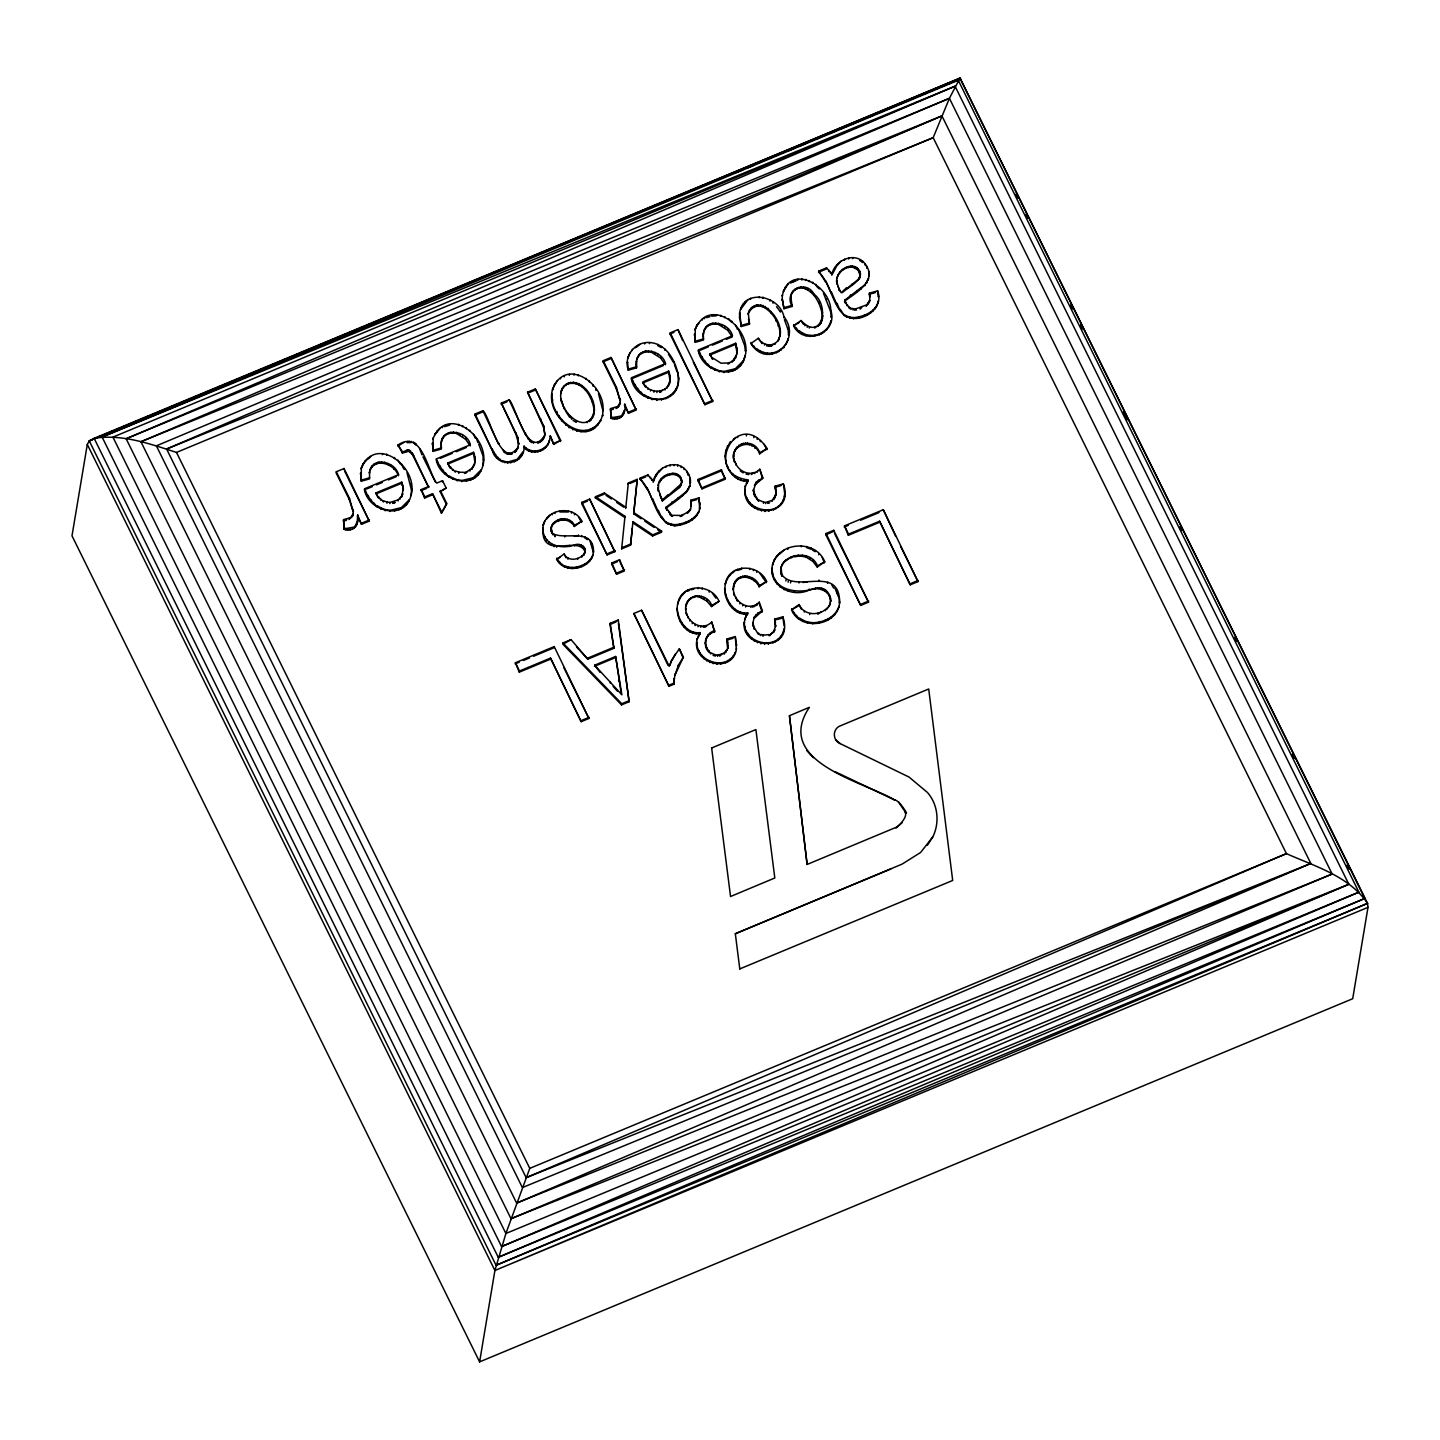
<?xml version="1.0" encoding="UTF-8"?>
<svg xmlns="http://www.w3.org/2000/svg" width="1440" height="1440" viewBox="0 0 1440 1440"><rect width="100%" height="100%" fill="white"/><g stroke="black" fill="none" stroke-linecap="round" stroke-linejoin="round"><path stroke-width="1.5" d="M739.44 318.132L739.71 312.732L741.24 326.52L749.466 324.198L748.314 313.11L748.116 314.244C756.882 289.89 785.142 319.878 779.742 336.618L779.922 335.484L778.212 340.92L779.364 337.698L779.184 338.832M782.154 300.366L782.424 294.966L782.226 296.118C789.102 262.386 830.502 285.012 830.79 310.356C838.566 333.324 804.15 346.824 793.53 325.8L801.036 320.508C821.16 342.216 830.466 306.594 814.014 294.12C805.698 278.622 783.072 291.384 792.18 306.432L783.954 308.754L782.352 299.232L783.954 308.754M674.01 684.18L674.352 678.366L674.01 684.18L668.97 686.268L633.816 613.494L641.592 610.254L669.24 666.288L671.742 660.042L679.32 648.81L683.406 657.072L675.036 674.946L678.456 665.046L683.406 657.072M352.71 515.106L352.512 516.258L353.25 513.63L350.712 517.554L343.566 519.642L344.088 529.344C353.34 532.854 360.018 523.728 357.642 514.962L361.512 524.304L369.27 521.082L344.088 468.504L336.312 471.744L336.132 472.878L349.29 499.536L353.25 511.92L349.47 498.402L336.312 471.744M357.246 522.594L357.642 514.962M616.23 407.34L616.05 408.474L618.624 406.548L620.19 402.606L617.652 406.53L610.524 408.6L611.046 418.302C620.154 421.776 627.192 412.758 624.6 403.92L628.452 413.28L636.228 410.04L611.028 357.462L603.27 360.702L603.072 361.836L616.23 388.512L620.208 400.896L616.428 387.36L603.27 360.702M699.966 502.956L699.606 509.202L699.048 497.898L690.822 500.202L691.2 506.358L690.822 500.202M868.338 279.648L868.536 278.514L865.17 284.526L844.794 300.096L845.622 303.336L844.596 301.23C855.882 292.644 878.058 281.07 865.26 264.024C855.684 251.01 834.822 259.776 831.978 274.122L826.524 267.84L818.766 271.062L818.568 272.214C833.742 284.688 833.022 322.362 858.636 318.168C871.254 316.062 882.792 304.326 877.662 290.844L869.436 293.166L869.706 296.784L869.436 293.166M636.21 365.004L636.516 361.008L636.462 367.884L628.254 370.188C623.394 356.22 635.058 341.46 649.584 342.504C667.026 343.638 676.782 362.502 678.636 377.928C679.968 408.276 636.228 404.928 631.368 378.864L631.548 377.712L665.532 363.582C662.022 349.74 637.632 344.952 636.336 362.142M703.314 334.278L703.188 337.158L703.494 333.144L703.314 334.278C704.61 317.106 729 321.876 732.51 335.718L698.526 349.866L698.346 351C702.954 373.608 740.232 381.978 745.146 355.518L743.022 361.98M401.724 482.166L401.544 483.3L375.804 494.01L376.002 492.876L401.724 482.166L403.362 488.844L401.526 497.07L402.696 493.686L402.516 494.82M475.2 458.982L474.894 462.564L473.562 452.286L447.822 462.996L447.642 464.13L473.382 453.42L473.562 452.286M670.014 381.402L668.682 371.124L642.942 381.834C647.496 394.434 668.466 394.56 670.194 380.268L667.062 388.062L667.26 386.928M709.92 353.97L712.584 359.154L709.92 353.97L735.66 343.26L736.992 353.538L737.172 352.404L735.462 358.182L731.988 362.088L736.632 354.78M736.308 649.584L735.3 636.588L727.092 638.892L727.722 648.468L727.092 638.892M759.618 453.834L759.798 452.7C752.706 434.574 727.164 445.284 734.778 462.456C727.146 445.446 753.408 436.482 759.618 453.834L767.124 448.542C737.928 404.73 701.01 474.318 748.278 479.898L745.218 486.81L745.416 485.676C738.288 519.498 796.104 519.066 783.36 483.84L775.152 486.162L776.052 493.56L775.152 486.162M784.368 496.836L784.8 491.724M747.774 612.864L747.594 613.998C734.004 615.654 724.266 600.642 724.824 588.474C725.274 600.318 734.508 614.502 747.774 612.864C727.812 647.91 796.356 657.432 782.874 616.806L774.648 619.11L775.548 626.508L774.648 619.11M817.956 325.404L817.758 326.538L820.926 323.154L822.816 315.45M781.056 567.288L782.046 576.36C773.55 555.912 810.36 546.354 817.416 565.902L817.236 567.036L824.742 561.762C815.868 538.974 778.176 541.656 772.578 564.984L774.342 559.602M589.446 420.426L589.248 421.578C605.592 407.358 579.222 368.388 562.644 387.792C551.736 406.746 588.942 441.576 594.414 409.572M603.126 409.59L602.496 416.124L602.676 414.972C590.796 453.294 543.294 417.978 552.708 389.016C565.65 355.842 605.844 384.462 602.928 410.742L598.482 393.678M411.678 488.952L411.03 495.558C419.328 467.244 374.868 433.278 361.134 468.864L363.006 463.68M483.516 459.09L482.85 465.678C491.166 437.364 446.688 403.398 432.954 438.984M677.97 384.534L678.636 377.928M744.948 356.67C753.282 328.338 708.786 294.39 695.052 329.958L696.924 324.774M538.902 441.72L538.704 442.854L542.376 440.37L544.662 435.474C527.886 461.844 515.25 404.334 509.112 399.87L501.336 403.092L518.13 437.958L518.202 447.966L518.4 446.814C500.67 471.744 490.05 415.872 482.904 410.76L475.128 414L474.93 415.134L492.282 450.288C496.728 468.522 525.33 465.822 524.052 446.148C531.144 454.788 546.372 451.044 549.45 440.568C547.416 451.818 531.162 456.282 523.854 447.282L524.052 446.148M585.126 550.296L584.946 551.43C577.782 534.798 540.936 561.51 542.862 527.904C542.502 544.932 561.204 549.99 574.848 544.806C579.996 542.772 586.926 546.93 584.82 552.834L585 551.682L583.506 555.516L584.604 552.906L584.406 554.04M630.54 545.166L632.286 528.372L630.54 545.166L621.648 548.856L624.978 516.348L595.494 496.692L595.296 497.826L624.78 517.5L624.978 516.348M657.99 488.628L658.188 487.476L658.35 491.22L658.476 484.596L658.278 485.748C658.278 472.896 682.866 467.37 681.642 482.994L681.768 480.33M836.622 281.574L836.82 280.44L836.982 284.166C834.03 273.582 847.08 262.17 856.872 267.606C868.338 278.316 848.736 286.47 842.292 292.662M625.698 508.464L628.326 483.03L637.236 479.322L633.69 513.774L641.106 518.724M633.69 513.774L637.236 479.322M679.608 598.41L677.7 604.08C680.922 583.02 711.504 583.128 719.046 601.29L711.558 606.564L711.738 605.43C706.572 591.246 684.198 593.64 685.656 609.552L685.854 608.418C685.26 621.198 701.784 632.43 711.72 621.972L714.654 631.854C705.438 633.744 702.342 645.678 708.822 652.176L709.002 651.024C702.54 644.544 705.636 632.592 714.852 630.702M733.536 586.728L733.23 589.77L733.716 585.594L733.536 586.728C734.85 572.364 754.794 573.48 759.312 585.648L759.114 586.782L766.62 581.49C759.06 563.346 728.496 563.22 725.274 584.298L727.164 578.628M753.282 490.698L753.462 489.564L754.938 495.018L758.772 501.228L754.758 496.152L753.282 490.698L756.27 482.04L762.912 477.972L759.78 469.242C751.824 477.792 737.568 471.852 734.976 461.304M752.778 623.664L752.976 622.512L754.254 629.1L752.778 623.664L754.2 617.256L758.106 612.954L762.426 610.92L759.276 602.19C749.358 612.648 732.834 601.416 733.41 588.618M632.106 529.506L632.97 521.676L652.752 534.852L661.644 531.162L661.446 532.296L652.554 536.004L632.79 522.828L632.97 521.676M790.65 298.242L791.028 295.344M773.91 499.68L776.232 492.408M775.746 625.356L773.406 632.628L774.774 629.622L774.576 630.756M677.052 609.408L677.25 608.256C677.7 620.1 686.934 634.302 700.218 632.646L700.02 633.78C684.468 635.418 674.28 616.518 677.898 602.946M746.532 482.652L746.352 483.786L748.08 481.05C732.528 482.67 722.34 463.788 725.958 450.198M724.626 589.626L725.454 583.164M691.398 505.206L690.318 510.066L687.384 513.216L690.516 508.914M869.58 301.338L869.76 300.204L866.016 306.162L869.58 301.338L869.904 295.65M778.41 339.786C773.964 347.796 762.318 345.654 758.322 338.274L750.834 343.566C768.186 370.782 802.944 341.028 783.918 316.602C779.256 294.894 742.32 288 739.512 313.884M370.008 469.872L369.81 471.006C374.832 456.822 394.812 463.932 398.394 475.758L398.574 474.624C395.064 460.782 370.692 455.994 369.378 473.184L369.576 472.032L369.522 478.908L361.296 481.23L361.314 467.712M483.048 464.544C478.098 491.04 440.874 482.598 436.248 460.008L436.428 458.874L470.412 444.744C466.578 428.868 439.182 427.194 441.09 446.166L441.288 445.032L441.36 449.028L433.134 451.35L433.152 437.832M703.386 336.006L703.458 340.02L695.232 342.324L695.25 328.824M736.506 648.432C732.96 675.522 689.724 663.156 697.356 638.406L697.158 639.558L700.218 632.646M772.002 569.466L772.182 568.314C771.696 590.886 798.624 594.666 815.4 588.186C823.698 585.72 831.744 593.604 830.556 601.722C830.808 590.49 818.208 586.35 809.028 590.13C791.208 598.59 766.782 584.586 772.776 563.832M551.016 529.632L551.214 528.48L552.924 534.852L551.232 531.306L551.448 526.626L551.268 527.76C553.374 517.302 569.988 515.466 574.524 525.33L574.326 526.464L581.832 521.172C573.93 505.008 547.2 508.356 543.204 525.402L544.788 520.83M353.052 514.782L353.448 510.786M619.992 403.74L620.388 399.744M542.664 529.038L543.402 524.25M689.724 486.702L689.904 485.55L686.538 491.562L666.162 507.132L667.008 510.372L665.964 508.284C677.25 499.68 699.426 488.124 686.628 471.078C677.07 458.064 656.19 466.812 653.346 481.158L647.91 474.876L640.134 478.116L639.954 479.25C654.57 491.76 653.418 522.216 674.82 525.834C685.134 524.952 698.094 519.642 699.786 508.05M830.178 604.08L830.376 602.946L829.17 606.546L830.736 600.588M583.704 554.364C578.754 560.088 568.116 561.726 564.102 554.022L556.614 559.296C564.66 575.316 592.848 568.854 593.532 551.232C593.118 527.166 565.758 540.378 553.104 533.718M829.368 605.412C822.564 615.906 804.564 617.076 799.056 604.53L791.55 609.822C800.532 631.89 838.602 625.914 839.646 602.046C839.214 564.246 796.356 593.478 782.244 575.208M87.3 444.42L72 535.824L479.61 1361.88L1352.7 998.73L1368 907.344L1367.55 903.366L959.994 78.12L94.14 438.336L89.262 440.91L87.3 444.42L494.91 1270.494L479.61 1361.88M343.89 469.656L344.088 468.504M344.088 529.344L343.566 519.642M349.29 499.536L349.47 498.402M346.5 519.228L346.302 520.38L343.386 520.776M345.834 529.668L346.032 528.534L354.564 527.004L357.444 521.442M349.29 518.364L349.092 519.516L350.712 517.554M347.598 529.866L347.796 528.714M351.666 517.59L351.864 516.456M353.088 510.624L353.268 509.472M350.262 529.74L350.442 528.606M360.432 474.048L360.63 472.914L361.296 481.23M352.782 529.038L352.98 527.904M362.808 464.814L365.436 460.386M354.366 528.138L354.564 527.004M355.626 526.86L355.824 525.726M356.598 525.132L356.796 523.998M365.256 461.52L368.622 457.704M398.574 474.624L364.608 488.754L364.41 489.888C369.054 512.478 406.26 520.92 411.21 494.424M370.728 456.444L368.424 458.838M365.49 492.174L364.608 488.754M370.62 468.936L370.818 467.802M371.862 467.082L372.06 465.93M367.776 496.404L365.67 491.04M373.644 465.39L373.842 464.256M376.344 463.896L376.524 462.762M370.494 500.4L367.974 495.252M377.568 463.464L377.748 462.312M378.828 463.14L379.026 461.988M373.482 503.82L370.692 499.248M382.428 454.68L382.626 453.528M381.384 462.906L381.582 461.772M376.938 506.826L373.662 502.686M376.002 492.876L378.648 498.06L376.758 495.36M384.552 463.32L384.75 462.186M386.676 455.238L386.856 454.086M380.88 500.274L378.846 496.908M380.934 509.184L381.114 508.032L377.136 505.674M388.116 464.67L388.314 463.518M383.508 502.002L381.06 499.122M390.744 466.326L390.942 465.192M385.308 510.786L385.488 509.634L381.114 508.032M386.964 503.262L387.144 502.11L383.706 500.868M394.434 458.622L394.614 457.47M393.75 469.134L393.948 468M402.39 453.06L402.588 451.926L408.114 450.018L412.452 453.186L428.742 487.494L412.254 454.32L408.726 451.206L402.39 453.06L397.998 444.978C422.064 428.922 427.68 471.42 436.698 483.12L442.53 480.69L446.148 488.034L440.136 491.598L446.472 504.468L441.432 513.198L432.558 493.686L424.8 496.926L424.602 498.06L432.36 494.838M389.916 503.604L390.096 502.452L398.25 499.842L401.724 495.936M397.944 460.062L400.248 463.914M389.916 511.506L390.114 510.372L401.4 507.618L409.284 499.716L409.086 500.868M392.832 502.2L392.634 503.334L395.316 502.506M403.74 442.584L397.8 446.112M394.002 502.974L394.182 501.84M401.508 465.282L401.688 464.13M394.56 511.164L394.758 510.03M405.774 451.656L405.972 450.522M407.34 441.486L407.142 442.638L411.12 442.566L411.3 441.414M398.07 500.976L398.25 499.842M406.44 451.422L406.638 450.288M407.142 451.242L407.322 450.108M404.604 468.342L404.406 469.494L402.462 466.686M409.032 442.404L409.23 441.252M407.934 451.152L408.114 450.018M400.122 499.104L400.302 497.952M403.362 488.844L403.182 489.996L402.516 484.254M398.97 509.832L399.15 508.698M408.726 451.206L408.924 450.054M402.876 487.548L403.074 486.414M409.41 451.386L409.608 450.234M407.034 472.788L411.498 490.104M410.346 451.89L410.544 450.738M401.202 508.752L401.4 507.618M413.37 442.008L416.16 445.176L416.358 444.042M403.308 507.474L403.506 506.322M412.254 454.32L412.452 453.186M414.846 444.078L415.044 442.944M413.712 457.038L413.91 455.886M406.458 504.666L406.656 503.514M410.76 484.542L410.94 483.408M419.58 448.722L422.01 454.878L422.208 453.744M424.602 498.06L421.164 489.582L428.94 486.342M432.27 444.168L432.468 443.034L433.134 451.35M434.826 433.8L434.646 434.934L440.46 427.824M437.094 431.64L437.274 430.506M442.368 427.716L442.548 426.564M437.31 462.294L436.428 458.874M441.216 443.304L441.828 439.992M441.648 441.126L442.656 437.922M444.78 425.52L444.582 426.654L449.568 425.142L449.748 424.008M442.458 439.056L443.898 436.05M439.614 466.524L437.508 461.16M443.7 437.202L445.68 434.376M445.482 435.51L448.362 432.882M442.332 470.52L439.794 465.372M448.164 434.016L449.586 432.45M440.136 491.598L446.148 488.034M442.332 481.842L442.53 480.69M449.406 433.584L450.864 432.108M445.302 473.94L442.53 469.368M450.666 433.26L453.222 433.026L453.42 431.892M441.432 513.198L446.67 503.316L440.316 490.464M448.776 476.946L445.5 472.806M447.822 462.996L450.486 468.18L448.578 465.48M470.214 445.878L465.588 439.254L456.39 433.44L456.57 432.306M458.496 425.358L458.694 424.206M446.472 504.468L446.67 503.316M452.7 470.394L450.684 467.028M459.954 434.79L460.134 433.638M452.754 479.304L452.952 478.152L448.974 475.794M462.546 426.708L462.744 425.574M455.346 472.14L452.898 469.242M462.582 436.446L462.762 435.312M457.146 480.906L457.326 479.754L452.952 478.152M458.784 473.382L458.982 472.23L455.544 470.988M466.272 428.742L466.452 427.608M465.588 439.254L465.768 438.12M469.584 431.316L469.764 430.182M461.754 481.626L461.952 480.492L473.238 477.738L481.122 469.836L480.924 470.988M464.472 473.454L472.14 468.09L474.534 463.806L471.942 469.224L472.14 468.09M466.02 471.96L465.822 473.094L467.334 471.474M473.526 434.268L475.272 438.21M466.398 481.284L466.578 480.15M469.89 471.096L470.088 469.962M476.424 438.462L477.864 442.584M475.002 460.116L474.354 454.374M470.808 479.952L470.988 478.818M474.714 457.686L474.894 456.534M473.364 467.19L473.544 466.056M498.87 443.142L498.672 444.294L482.904 410.76M473.04 478.872L473.238 477.738M475.146 477.594L475.344 476.442M478.296 474.786L478.494 473.634M483.318 460.224L482.778 453.528M492.282 450.288L475.128 414M519.03 443.214L518.832 444.348L515.88 434.106L501.336 403.092M493.668 452.898L492.48 449.136M495.252 455.4L493.866 451.746M497.61 458.316L495.45 454.266M509.112 399.87L525.384 434.394L530.334 441.504L531.972 442.638L532.17 441.486M499.716 460.224L497.808 457.164M503.136 450.162L504.486 452.736L504.684 451.584M502.146 461.736L499.896 459.09M504.864 462.726L505.062 461.574L502.344 460.584M512.586 453.726L507.708 454.158L507.888 453.024M507.726 463.122L507.924 461.988L517.14 459.36L522.828 451.998L522.63 453.15M509.49 454.356L509.688 453.222M511.074 454.194L511.272 453.06M510.84 462.888L511.02 461.736M515.88 434.106L516.078 432.954M515.016 451.35L514.818 452.484L517.626 448.488M517.932 439.11L518.13 437.958M514.476 461.79L514.674 460.638M516.33 451.134L516.528 450M527.544 392.202L543.51 427.068L544.842 434.502L543.708 425.916L527.544 392.202L535.32 388.962L560.7 440.406L553.716 444.366L550.314 435.978L553.716 444.366M516.96 460.494L517.14 459.36M519.102 458.784L519.3 457.632M521.37 455.868L521.568 454.734M525.384 434.394L525.582 433.26M560.502 441.54L535.32 388.962M526.104 449.334L526.302 448.182M528.354 439.344L528.552 438.21M528.732 450.936L528.912 449.784M530.334 441.504L530.532 440.352M531.666 451.908L531.864 450.774M533.556 443.25L533.736 442.116M534.762 452.214L534.942 451.062M540.522 419.994L540.702 418.86M537.732 443.196L537.912 442.044M537.822 451.818L538.002 450.684M540.684 441.81L540.882 440.676M543.51 427.068L543.708 425.916M542.376 440.37L542.556 439.236M540.72 450.882L540.918 449.73M543.654 438.624L543.852 437.472M552.708 389.016L552.51 390.15L554.562 384.282M551.898 394.758L552.096 393.606C549.198 418.14 583.974 445.896 600.768 420.192L600.57 421.344M543.204 449.586L543.402 448.452M552.528 400.932L552.726 399.78M545.364 447.894L545.562 446.742M557.388 380.448L554.382 385.434M547.632 445.14L547.83 444.006M560.448 378.882L560.646 377.73M556.812 412.722L557.01 411.57M519.282 672.156L515.394 662.742L554.22 646.596L588.924 718.452L581.166 721.692L550.53 658.098L519.48 671.022L519.282 672.156L550.35 659.232M560.772 394.038L561.69 389.898M564.282 376.866L564.462 375.732M561.492 391.032L562.644 387.792M562.464 388.926L564.012 385.884M564.516 407.844L564.336 408.996L561.762 400.932M559.224 417.114L559.422 415.98M563.814 387.018L565.776 384.318M562.806 405.576L562.986 404.442M565.596 385.452L567.9 383.166M569.268 375.408L569.466 374.274M543.096 533.034L543.276 531.882M562.122 421.272L562.302 420.12M567.702 384.3L569.214 382.698M546.966 517.788L546.786 518.94L549.81 515.286M569.016 383.832L570.564 382.356M544.788 537.714L544.986 536.58M574.002 375.192L574.2 374.04M546.48 540.648L546.678 539.514M565.848 425.286L566.028 424.152M570.384 383.508L573.21 383.31L573.408 382.176M552.204 514.818L552.384 513.666M571.86 419.346L569.682 415.962M548.694 543.276L548.892 542.124M551.232 531.306L551.412 530.172M552.222 524.682L552.042 525.816C557.028 518.13 570.024 517.716 574.326 526.464M594.216 410.724C592.83 399.87 586.998 387.396 575.964 383.742L576.144 382.608M551.538 532.278L551.736 531.144M569.124 427.842L569.322 426.69M553.248 524.178L553.446 523.026M554.976 513.486L555.156 512.352M551.934 533.232L552.114 532.08M578.232 375.876L578.43 374.724M554.688 522.918L554.868 521.784M551.538 545.472L551.718 544.338M578.628 384.678L578.808 383.544M554.31 534.96L555.03 536.688L555.21 535.554M572.814 429.822L573.012 428.67M558.072 521.064L558.252 519.912M554.13 546.66L554.31 545.526M560.052 510.804L559.872 511.956L568.278 511.992L568.458 510.858M581.832 386.568L582.012 385.434M559.458 520.56L559.656 519.408M576.432 421.2L576.252 422.334L573.048 420.462M560.898 520.146L561.096 519.012M556.686 547.218L556.884 546.084M576.792 431.19L576.99 430.056M585.972 379.368L586.152 378.234M562.986 519.858L563.184 518.706M585.378 389.952L585.558 388.818M558.054 561.312L556.794 558.162M565.11 519.912L565.308 518.778M589.248 382.014L589.428 380.88M580.968 431.838L581.166 430.704M559.674 563.202L558.252 560.16M564.732 536.958L564.93 535.806M567.396 520.452L567.594 519.318M561.942 565.326L559.854 562.068M564.102 554.022L566.1 557.838L566.298 556.704M569.664 521.586L569.862 520.434M590.544 398.088L590.724 396.936M571.5 513.126L571.68 511.974M592.974 386.136L593.154 384.984M585.63 431.586L585.828 430.434M587.142 422.712L587.322 421.578M571.464 522.99L571.662 521.856M564.588 567L562.14 564.192M592.488 402.588L592.668 401.436M574.434 514.8L574.632 513.666M569.592 546.48L569.772 545.346M591.03 420.012L591.228 418.878M595.854 390.366L596.034 389.214M567.936 559.242L568.134 558.108M593.838 407.268L594.036 406.116M554.22 646.596L554.022 647.748L533.592 656.244M590.562 430.146L590.76 428.994M592.416 418.122L592.596 416.988M567.918 568.17L568.116 567.018L564.786 565.866M593.352 416.016L593.55 414.864M593.964 413.784L594.162 412.632M592.776 429.102L592.974 427.95M578.592 517.122L581.652 522.324M581.706 503.478L581.904 502.344L589.662 499.104L614.844 551.682L607.086 554.904L581.706 503.478L587.538 501.048M574.65 545.94L574.848 544.806M594.846 427.824L595.044 426.672M572.256 568.62L572.436 567.486C580.734 567.072 590.202 563.022 592.992 554.544L592.812 555.696M578.412 534.978L578.232 536.112L574.362 536.346M597.96 425.07L598.158 423.918M602.172 405.27L602.37 404.136M587.79 659.16L571.032 639.612L562.95 642.96L562.77 644.112L621.558 704.88L629.118 701.748L618.282 619.956L610.2 623.304L610.02 624.456L613.908 648.288L587.79 659.16L576.486 646.884M635.238 408.06L611.028 357.462M579.744 545.814L579.942 544.662M577.674 559.404L577.872 558.252M581.58 536.634L581.778 535.482M580.482 545.976L580.68 544.842M577.026 568.098L577.224 566.946M581.202 546.21L581.4 545.058M589.662 499.104L614.844 551.682M582.39 546.822L582.57 545.67M584.892 536.652L584.694 537.804L587.538 539.64L587.736 538.506M581.814 557.118L582.012 555.966M583.344 547.65L583.542 546.498M584.316 549.054L584.496 547.92M581.58 566.622L581.76 565.488M584.748 550.224L584.946 549.072M571.032 639.612L564.786 643.266M584.28 565.362L584.46 564.21M590.04 540.882L593.352 552.366L593.532 551.232M586.8 563.778L586.98 562.644M611.046 418.302L610.524 408.6M616.23 388.512L616.428 387.36M613.44 408.204L613.26 409.338L610.326 409.752M591.57 544.806L591.75 543.654M612.792 418.644L612.972 417.492L621.504 415.962L624.384 410.418L624.186 411.552M589.41 561.528L589.608 560.376M614.556 418.824L614.736 417.69M591.48 558.792L591.66 557.658M593.082 549.09L593.262 547.956M617.472 407.664L617.652 406.53M618.624 406.548L618.804 405.414M625.896 507.312L604.386 492.984L604.206 494.118L595.296 497.826M620.028 399.582L620.226 398.448M617.202 418.716L617.4 417.564M619.452 405.216L619.65 404.082M627.39 363.024L627.588 361.872L628.254 370.188M628.272 356.688L628.074 357.822L629.946 352.638M619.722 418.014L619.92 416.862M632.196 350.496L632.394 349.344M621.324 417.114L621.504 415.962M622.584 415.836L622.764 414.684M623.556 414.108L623.736 412.956M635.562 346.662L635.382 347.814L639.9 344.358M637.47 346.554L637.668 345.402M632.43 381.15L631.548 377.712M636.948 358.83L636.75 359.964L637.758 356.76M636.462 367.884L636.39 363.87M637.578 357.912L639 354.906M634.734 385.362L632.628 379.998M607.086 554.904L581.904 502.344M638.82 356.04L640.782 353.214M581.166 721.692L550.53 658.098M640.602 354.366L643.482 351.72M644.67 343.998L644.868 342.846M637.452 389.358L634.914 384.228M643.284 352.872L644.706 351.288M644.508 352.422L645.966 350.964M600.192 672.48L594.63 665.208L615.636 656.478L621.882 694.818L594.63 665.208M611.622 564.102L611.802 562.95L619.578 559.728L624.366 570.96L616.608 574.2L611.622 564.102L617.436 561.672M640.422 392.796L637.632 388.206M649.386 343.638L649.584 342.504M645.786 352.098L648.342 351.864L648.54 350.73M628.128 484.164L628.326 483.03M643.896 395.784L640.62 391.644M645.804 385.884L645.606 387.018L642.744 382.968L668.484 372.276L668.682 371.124M665.532 363.582L665.334 364.734L660.69 358.092L651.492 352.278L651.69 351.144M616.608 574.2L611.802 562.95M647.82 389.232L648.018 388.098M619.38 560.862L619.578 559.728M621.648 548.856L621.846 547.704L630.72 544.014M655.074 353.628L655.254 352.494M647.874 398.142L648.072 397.008L644.076 394.65M657.846 344.412L657.666 345.564L661.374 347.58L661.572 346.446M650.466 390.978L650.664 389.826M657.702 355.302L657.882 354.15M652.248 399.744L652.446 398.61L648.072 397.008M653.904 392.22L654.102 391.086M660.69 358.092L660.888 356.958M618.102 621.09L618.282 619.956M613.908 648.288L610.2 623.304M656.856 392.562L657.054 391.428M664.704 350.172L664.884 349.02M656.874 400.482L657.054 399.33C666.72 399.726 676.224 393.066 678.168 383.382M610.272 683.19L610.47 682.038M659.772 391.158L659.592 392.31L662.454 390.33M621.252 693.828L615.636 656.478M670.05 333.99L670.248 332.838L678.006 329.616L712.71 401.472L704.952 404.712L670.05 333.99L673.938 332.37M660.942 391.932L661.14 390.798M647.712 476.028L647.91 474.876M661.5 400.14L661.698 398.988M647.01 489.132L640.134 478.116M665.01 389.952L665.208 388.8M650.412 478.602L650.592 477.468M670.32 377.82L670.122 378.954L669.474 373.23M651.852 480.402L652.05 479.268M618.57 681.12L618.75 679.986M665.91 398.808L666.108 397.656M669.816 376.524L670.014 375.372M668.484 386.028L668.664 384.894M678.006 329.616L682.668 340.578M669.456 383.796L669.654 382.644M668.16 397.728L668.34 396.576M673.992 361.764L673.794 362.898L668.448 354.24M653.148 482.31L656.064 475.128M652.482 499.896L647.208 487.98M670.266 396.432L670.446 395.28M655.866 476.262L659.322 470.808M673.416 393.624L673.596 392.49M621.558 704.88L621.738 703.746L562.95 642.96M659.592 481.572L659.394 482.724C662.94 474.192 679.194 469.98 681.588 481.464M677.898 372.366L678.438 379.062M662.382 468.198L659.124 471.942M676.044 389.826L676.224 388.692M661.212 480.024L661.41 478.872M652.554 536.004L652.752 534.852M658.548 490.086L662.346 500.94L679.608 487.476L681.822 481.842M641.592 610.254L668.052 665.424M658.188 511.47L652.662 498.762M663.912 477.54L664.092 476.388M660.834 497.88L659.592 493.47M665.802 467.388L665.982 466.254M662.346 500.94L661.032 496.728M667.53 475.524L667.71 474.39M661.482 517.5L658.368 510.318M670.05 466.074L670.23 464.94M669.762 474.768L669.96 473.616M694.368 335.16L694.566 334.008L695.232 342.324M667.62 496.026L681.462 483.642L681.282 484.776M665.964 508.284L666.162 507.132M672.102 474.354L672.3 473.202M674.064 465.714L674.262 464.562M673.632 474.318L673.812 473.184M665.838 522.9L661.68 516.366M668.574 511.614L672.516 516.456L667.206 509.238M675.144 474.534L675.324 473.4M677.682 466.218L677.88 465.084M667.998 524.268L666.018 521.766M671.688 503.154L671.886 502.02M673.56 491.832L673.758 490.698M702.36 319.95L702.54 318.798M669.942 514.71L670.14 513.576M676.584 474.984L676.782 473.85M671.13 515.718L671.31 514.584M678.06 475.794L678.258 474.66M704.466 318.69L704.646 317.556M699.408 353.286L698.526 349.866M671.022 525.33L671.202 524.178L668.196 523.134M681.084 467.55L681.264 466.398M703.926 330.966L703.746 332.118L704.754 328.896M679.59 477.162L679.77 476.028M706.878 316.494L706.68 317.646L709.992 316.638M704.556 330.048L705.978 327.042M679.608 487.476L679.788 486.324M680.796 479.034L680.994 477.9M678.114 498.798L678.312 497.664M681.282 480.222L681.462 479.088M701.712 357.498L699.606 352.152M680.706 486.018L680.904 484.866M705.798 328.176L707.778 325.368M684.036 469.584L684.234 468.45M674.82 525.834L675.018 524.7C684.054 523.89 694.17 520.02 698.688 511.614L698.508 512.748M707.58 326.502L710.46 323.856M711.846 314.982L711.648 316.134L716.364 315.792L716.562 314.64M704.43 361.494L701.892 356.364M686.628 471.078L688.356 475.416L688.554 474.264M682.47 496.026L682.65 494.874M710.262 325.008L711.684 323.424M680.166 516.564L687.582 512.064M711.486 324.576L712.944 323.1M680.022 525.222L680.202 524.07M681.768 514.998L681.57 516.132L683.136 514.458M707.4 364.932L704.628 360.36M686.34 492.714L686.538 491.562M712.764 324.234L715.32 324.018L715.518 322.866M690.03 478.332L690.228 483.3L690.426 482.148M688.41 489.888L688.608 488.754M710.874 367.92L707.598 363.78M704.952 404.712L670.248 332.838M726.318 339.354L732.312 336.87L727.686 330.246L718.47 324.432L718.668 323.28M685.494 523.404L685.674 522.27M720.594 316.332L720.792 315.198M689.256 511.56L689.454 510.426M691.074 503.838L691.272 502.704M688.842 521.856L689.022 520.722M722.052 325.764L722.232 324.63M714.852 370.296L715.05 369.144L711.054 366.786M724.644 317.7L724.824 316.548M697.932 480.6L698.13 479.448L721.422 469.764L725.31 479.16L702.018 488.862L697.932 480.6L721.242 470.898L721.422 469.764M691.992 519.984L692.172 518.832M724.68 327.438L724.86 326.304M677.898 615.33L678.096 614.196M694.512 518.022L694.71 516.87M719.226 371.88L719.424 370.746L715.05 369.144M679.41 599.544L682.308 594.342M728.55 318.582L731.682 322.308L731.862 321.174M671.742 660.042L669.87 665.352M698.85 499.032L699.048 497.898M696.69 515.718L696.888 514.584M727.686 330.246L727.866 329.094M668.97 686.268L633.816 613.494M680.058 621L680.256 619.866M702.018 488.862L698.13 479.448M675.144 654.192L672.408 659.718M685.62 591.372L682.11 595.494M681.966 624.33L682.146 623.196M687.6 590.148L687.402 591.282L689.526 590.274M723.852 372.618L724.032 371.466L735.336 368.73L743.202 360.828M686.16 605.376L685.962 606.51L686.988 602.784M679.32 648.81L683.208 658.206M686.79 603.918L687.924 600.966M727.92 364.086L732.186 360.954M684.342 627.39L684.54 626.256M687.726 602.1L689.184 599.31M678.258 666.198L678.456 665.046M686.898 614.052L686.718 615.186L685.998 612.594M729.234 363.6L729.432 362.466M735.624 325.242L737.37 329.184M688.986 600.462L690.93 597.78M728.496 372.276L728.676 371.142M687.78 617.688L687.978 616.536M740.808 308.232L740.628 309.366L747.936 299.664M687.33 630.18L687.528 629.046M690.732 598.932L693.216 596.538M737.298 349.956L737.1 351.108L735.66 343.26M689.688 620.892L689.886 619.74M738.522 329.454L744.678 345.654L745.416 351.216L745.614 350.064M742.662 305.55L742.842 304.416M734.04 360.216L734.238 359.064M736.254 346.5L736.452 345.366M693.036 597.672L695.232 595.89M732.888 370.944L733.086 369.792M736.812 348.66L736.992 347.526M735.462 358.182L735.642 357.03M689.886 631.926L690.084 630.792M741.24 326.52L739.638 316.998M745.272 302.598L745.47 301.464M692.244 623.664L692.442 622.53M698.274 588.672L698.472 587.538M695.034 597.024L697.338 595.62M735.138 369.864L735.336 368.73M740.772 335.052L740.97 333.9M692.748 633.204L692.946 632.052M737.244 368.568L737.424 367.434M711.558 606.564L706.752 601.02L699.246 596.916L699.426 595.782M695.088 625.626L695.286 624.474M702.09 589.212L702.288 588.06M750.51 299.412L750.69 298.278M748.782 311.4L748.584 312.552C760.356 293.976 781.038 319.806 779.904 334.35L780.102 333.198M701.28 597.492L701.478 596.34M725.13 456.66L725.31 455.526M740.394 365.76L740.574 364.626M749.34 310.932L749.52 309.798M748.512 319.014L749.466 324.198M696.168 633.888L696.348 632.736M727.668 445.662L725.76 451.35M750.474 309.312L750.672 308.178M744.678 345.654L744.876 344.52M697.986 626.796L698.184 625.662M725.958 462.6L726.156 461.448M752.148 307.836L752.346 306.702M703.818 598.734L703.998 597.6M696.672 643.23L696.87 642.078C696.042 662.13 727.146 671.67 735.426 652.194L735.246 653.346M730.368 441.612L728.37 445.464M698.472 635.382L698.292 636.534L700.02 633.78M697.122 647.334L697.32 646.2M754.146 306.756L754.344 305.622M700.776 627.318L700.956 626.184M728.118 468.27L728.316 467.118M733.68 438.624L733.482 439.776L735.66 437.4M706.752 601.02L706.95 599.868M756.054 306.126L756.252 304.992M698.724 651.708L698.922 650.556M703.512 626.094L703.314 627.228L706.644 626.328M709.164 592.146L709.344 591.012M730.026 471.6L730.224 470.448M759.132 297.774L759.33 296.64M758.07 305.838L758.268 304.704M699.966 653.958L700.146 652.824M705.024 626.886L705.204 625.752M733.716 456.822L733.914 455.67M734.022 453.78L734.22 452.628M734.868 451.188L735.048 450.036M734.058 459.864L734.256 458.712M735.786 449.37L735.984 448.218M737.586 437.544L737.784 436.392M701.442 656.082L701.64 654.93M753.336 346.77L751.014 342.414M712.422 593.244L715.896 598.158L716.094 597.006M732.402 474.66L732.6 473.508M737.046 447.714L737.244 446.58M760.59 305.982L760.788 304.848M705.222 643.446L705.402 642.294M705.492 640.746L705.69 639.594M762.912 298.26L763.092 297.108M706.446 638.19L706.644 637.038M738.792 446.184L738.99 445.05M705.636 646.146L705.816 645.012M735.84 464.94L736.038 463.806M703.854 658.674L704.052 657.54M762.606 306.504L762.804 305.37M708.012 635.922L708.21 634.788M706.104 647.532L706.302 646.398M756.27 349.65L753.516 345.636M758.322 338.274L762.066 343.512L762.264 342.36M706.698 648.9L706.878 647.748M735.39 477.45L735.588 476.298M741.096 444.942L741.276 443.79M711.72 621.972L714.654 631.854M710.352 633.888L710.55 632.754M765.144 307.62L765.324 306.486M706.698 660.852L706.878 659.718M743.094 444.294L743.292 443.142M737.964 479.196L738.144 478.044M759.564 351.954L759.762 350.82L756.468 348.498M713.448 632.232L713.628 631.08M746.334 435.942L746.532 434.79M745.218 444.024L745.398 442.89M767.826 309.51L768.024 308.376M710.712 653.958L709.002 651.024M769.914 301.086L770.094 299.934M709.884 662.544L710.082 661.41M740.808 480.456L741.006 479.322M747.306 444.186L747.486 443.034M743.346 471.744L743.148 472.878L740.304 470.934M764.514 345.06L764.694 343.908M763.308 353.556L763.506 352.404L759.762 350.82M771.102 313.02L771.3 311.886M749.358 444.744L749.538 443.61M772.992 303.246L773.172 302.094M713.322 663.714L713.52 662.562M744.228 481.14L744.426 480.006M710.91 652.824L715.59 654.966L715.41 656.1L713.052 655.344M725.472 595.548L725.652 594.414M726.966 579.762L729.864 574.56M751.878 446.004L752.058 444.852M766.548 345.834L768.672 346.176L768.87 345.042M744.732 490.482L744.93 489.348C743.814 511.452 780.3 518.994 784.566 495.702M767.304 354.33L767.502 353.178C776.664 353.808 786.096 347.832 788.166 338.616L787.968 339.768M753.804 437.67L754.002 436.518M717.606 656.352L717.804 655.2L724.248 653.004L727.218 649.404L724.05 654.156L724.248 653.004M716.922 664.272L717.12 663.12M745.182 494.604L745.38 493.452M727.632 601.218L727.812 600.084M749.034 473.436L748.836 474.57L746.046 474.066M729.684 575.712L733.176 571.59M768.672 346.176L770.886 346.05L771.066 344.898M719.838 654.984L719.658 656.136L721.782 654.39M754.812 448.272L755.01 447.138M770.886 346.05L772.11 344.628M776.016 321.12L776.214 319.986M746.784 498.96L746.982 497.826M729.522 604.548L729.72 603.414M735.156 570.366L732.996 572.724M751.572 473.346L751.374 474.498L753.264 473.004M757.224 439.416L757.404 438.264M773.136 344.286L771.93 345.78M771.822 354.15L772.02 353.016M720.828 664.092L721.026 662.958M748.026 501.228L748.224 500.076M734.562 583.002L734.364 584.136C739.044 572.616 754.938 576.954 759.114 586.782M783.522 290.466L783.342 291.6L788.184 283.698M737.28 569.34L737.082 570.492L741.582 569.16L741.78 568.026M775.044 344.304L775.242 343.152M735.3 582.318L735.48 581.166M778.176 326.106L778.374 324.972M780.696 310.86L780.516 312.012L776.538 306.684M731.916 607.608L732.096 606.456M785.376 287.784L785.556 286.65M736.542 580.68L736.74 579.528M749.52 503.334L749.7 502.2M734.472 594.27L734.274 595.404L733.554 592.812M754.722 473.58L754.902 472.446M760.284 441.648L760.482 440.496M727.38 641.7L727.578 640.548M725.85 652.428L726.048 651.276M779.634 331.308L779.814 330.156M727.74 643.374L727.938 642.222M735.534 596.754L737.262 601.11L737.46 599.958M738.288 579.15L738.486 577.998M776.592 352.764L776.79 351.63M754.704 484.308L754.506 485.442L762.912 477.972M727.974 646.29L728.172 645.156M753.696 493.416L753.894 492.264M757.278 472.158L757.476 471.006M725.436 662.796L725.616 661.644M751.914 505.944L752.112 504.792M756.072 483.192L756.27 482.04M783.72 317.754L783.918 316.602M734.904 610.398L735.084 609.264M754.164 494.802L754.362 493.668M740.592 577.89L740.79 576.738M754.758 496.152L754.938 495.018M778.824 351.702L779.004 350.568M790.65 281.898L790.47 283.05L796.176 280.764M759.78 469.242L762.102 477.36M727.83 661.608L728.028 660.474M764.154 444.276L766.926 449.694M758.412 481.158L758.61 480.006M742.608 577.242L742.788 576.09M780.894 350.406L781.074 349.254M737.46 612.144L737.658 611.01M754.758 508.122L754.956 506.97M730.044 660.15L730.242 658.998M756.882 499.428L757.08 498.294M793.224 281.646L793.404 280.512M739.818 603.882L739.998 602.748M790.83 296.478L791.496 293.634M791.298 294.786L792.234 292.032M744.714 576.972L744.912 575.838M761.508 479.484L761.688 478.35M735.3 636.588L736.2 643.644M783.81 347.796L784.008 346.662M792.054 293.166L793.386 290.412M732.96 657.234L733.14 656.082M740.322 613.422L740.502 612.27M788.724 334.134L788.544 335.268L788.076 328.104M757.944 509.796L758.142 508.662M746.802 577.134L747 576M792.18 306.432L790.848 297.09M793.188 291.546L795.06 288.936M786.204 344.394L786.402 343.242M742.662 605.844L742.842 604.692M736.56 645.606L736.74 644.454M797.652 280.314L797.832 279.18M749.664 569.43L749.844 568.278M794.862 290.07L797.04 287.856M748.854 577.71L749.052 576.558M743.724 614.106L743.922 612.954M761.382 510.966L761.58 509.832M745.56 607.014L745.74 605.88M796.86 288.99L798.966 287.226M763.47 503.37L763.65 502.218L758.97 500.076M744.912 618.624L744.732 619.758L746.046 615.6M751.374 578.952L751.572 577.818M744.246 623.448L744.426 622.296C743.31 644.4 779.814 651.942 784.062 628.65M753.318 570.618L753.498 569.484M801.846 280.008L802.026 278.874M798.768 288.36L800.982 286.938M744.696 627.552L744.876 626.418M765.666 503.604L765.864 502.47L772.308 500.274L775.98 494.586L775.782 495.72M764.982 511.524L765.18 510.39M796.05 329.004L793.728 324.648M800.784 288.072L803.304 288.216L803.502 287.082M754.326 581.238L754.506 580.086M746.28 631.926L746.478 630.774M767.898 502.254L767.718 503.388L769.662 502.794M750.87 607.446L751.068 606.312M756.72 572.364L756.918 571.23M805.608 280.494L805.806 279.342M747.522 634.176L747.72 633.024M822.618 316.584C821.124 305.802 815.778 293.418 805.32 288.738L805.518 287.604M752.778 605.97L752.58 607.104L756.774 605.106L759.276 602.19M768.888 511.362L769.086 510.21M798.984 331.884L796.23 327.87M801.036 320.508L803.466 324.378M749.016 636.3L749.214 635.148M754.218 606.528L754.416 605.394M759.978 573.462L766.422 582.642M772.11 501.408L772.308 500.274M807.858 289.854L808.038 288.72M809.244 281.628L809.424 280.494M775.44 488.952L775.638 487.818M754.2 617.256L754.02 618.408L762.426 610.92M775.8 490.626L775.998 489.492M753.192 626.364L753.39 625.23M756.774 605.106L756.972 603.972M802.278 334.188L802.476 333.054L799.182 330.732M751.41 638.892L751.608 637.758M775.08 497.808L775.278 496.656M755.586 616.14L755.766 614.988M773.496 510.048L773.694 508.914M804.78 325.746L804.978 324.594M810.54 291.744L810.738 290.61M812.628 283.32L812.808 282.168M763.47 578.358L763.65 577.224M757.926 614.106L758.106 612.954M775.908 508.878L776.088 507.726M754.254 641.07L754.452 639.936M807.21 327.294L807.408 326.142M806.022 335.79L806.202 334.638L802.476 333.054M778.104 507.402L778.302 506.268M813.816 295.254L814.014 294.12M761.004 612.45L761.202 611.298M815.688 285.48L815.886 284.328M809.262 328.068L809.442 326.934M758.286 634.176L754.452 627.966M783.36 483.84L784.62 492.858M757.458 642.762L757.638 641.61M781.02 504.486L781.218 503.352M810.018 336.564L810.216 335.412C819.378 336.042 828.792 330.066 830.862 320.85L830.682 322.002M760.626 635.562L758.466 633.042M783.306 500.598L783.486 499.464M819.432 287.784L819.252 288.918L816.876 286.632M760.896 643.932L761.076 642.78M772.47 574.47L772.668 573.336M762.966 636.318L763.164 635.166L760.806 634.41M814.644 328.014L814.824 326.862M818.73 303.354L818.928 302.22M774.144 560.736L776.898 555.804M815.67 327.654L815.85 326.52M814.536 336.384L814.734 335.25M774.378 579.798L774.576 578.664M826.524 267.84L826.344 268.974L818.568 272.214M764.496 644.472L764.676 643.338M820.89 308.34L821.088 307.206M823.41 293.094L830.61 311.49L831.24 317.502L831.438 316.368M776.7 556.956L780.246 552.636M775.638 582.048L775.836 580.914M825.642 282.078L818.766 271.062M819.558 325.008L819.738 323.874M829.026 271.566L829.224 270.414M777.132 584.172L777.33 583.038M822.348 313.542L822.528 312.39M820.926 323.154L821.106 322.02M771.804 633.222L769.158 635.742L773.604 631.494M819.306 334.998L819.504 333.864M821.88 321.084L822.078 319.932M822.456 318.852L822.636 317.718M783.936 550.206L780.066 553.77M768.402 644.31L768.582 643.158M780.624 571.248L780.822 570.114M830.484 273.366L830.682 272.214M780.858 568.44L782.118 564.336M826.434 299.988L826.614 298.836M781.056 573.786L781.236 572.652M821.538 333.936L821.718 332.802M781.488 575.082L781.686 573.948M781.938 565.47L784.116 561.528M780.264 587.322L780.444 586.188M774.954 621.9L775.134 620.766M823.59 332.64L823.788 331.506M775.314 623.592L775.512 622.44M787.77 549.414L787.95 548.262M783.918 562.662L786.276 559.638M831.096 292.86L825.822 280.944M772.992 642.996L773.19 641.862M826.524 330.03L826.704 328.896M831.78 275.256L837.936 263.754M775.404 641.826L775.602 640.692M784.062 589.734L784.26 588.6M830.61 311.49L830.79 310.356M785.844 580.968L786.042 579.834M828.918 326.628L829.116 325.476M837.09 277.56L836.91 278.694L838.206 274.536M786.078 560.772L791.37 556.812M777.618 640.35L777.798 639.216M841.014 261.144L837.756 264.906M788.076 582.228L788.256 581.094M838.026 275.67L840.024 271.836M783.756 623.844L782.874 616.806M838.206 286.416L839.466 290.826L837.162 283.032M780.516 637.452L780.714 636.3M788.22 591.21L788.418 590.058M791.172 557.964L794.664 555.714M836.802 304.416L831.294 291.708M839.844 272.97L842.724 269.352M844.416 260.352L844.614 259.2M790.542 582.966L790.722 581.832M782.802 633.564L783 632.412M784.116 625.824L784.314 624.672M794.484 556.848L797.94 556.236L798.138 555.102M842.526 270.486L846.342 267.336M890.856 868.95L735.3 933.75L902.052 864.144L920.61 852.48L932.688 837.036L927.414 845.208M840.114 310.464L837 303.282M848.664 259.02L848.862 257.886M801.27 546.786L801.468 545.652M846.144 268.488L848.574 266.58M794.25 591.894L794.43 590.76M846.234 288.99L858.42 279.288L860.454 274.806M844.596 301.23L844.794 300.096M797.94 556.236L802.152 556.29L802.35 555.156M848.394 267.714L850.932 266.166M793.602 613.224L791.73 608.688M852.696 258.66L852.876 257.526M798.966 582.984L799.146 581.85M850.734 267.3L852.444 266.13M844.452 315.864L840.294 309.312M806.76 546.444L806.58 547.596L811.098 549.252L811.296 548.1M847.008 305.712L845.82 302.184M860.256 275.94L858.204 270.126L853.758 267.498L853.956 266.346M796.122 616.356L793.8 612.09M817.236 567.036L812.79 561.312L806.274 557.208L806.454 556.074M846.63 317.232L844.65 314.712M850.32 296.118L850.518 294.966M852.192 284.796L852.372 283.644M801.252 609.102L799.056 604.53M848.754 306.54L849.744 308.682L847.188 304.578M855.216 267.948L855.414 266.796M856.692 268.758L856.872 267.606M932.67 837.144C939.96 822.78 937.998 804.312 927.36 792.396L909.036 777.06L840.15 743.598C832.086 740.106 832.68 728.55 840.366 725.832L928.71 688.986L952.686 880.47L739.818 968.904M799.29 619.2L796.32 615.204M849.636 318.276L849.834 317.142L846.81 316.08M851.13 309.42L849.942 307.53M809.946 558.972L810.144 557.82M858.204 270.126L858.402 268.974M859.41 271.998L859.608 270.846M858.222 280.422L858.42 279.288M856.746 291.762L856.926 290.61M859.896 273.186L860.094 272.034M859.32 278.964L859.518 277.83M860.202 274.41L860.4 273.276M852.858 309.906L866.214 305.028M859.896 277.74L860.094 276.588M862.866 261.414L862.668 262.548L859.698 260.496M804.276 612.036L804.474 610.902M812.79 561.312L812.988 560.16M853.452 318.798L853.632 317.646C863.622 316.764 875.97 311.886 878.418 301.014L878.22 302.148M802.944 621.486L803.142 620.334L799.488 618.066M809.028 590.13L809.226 588.996M815.418 550.53L815.22 551.682L812.466 550.062M789.444 715.716L807.102 864.342L789.444 715.716L809.334 707.328C772.884 762.354 864.288 781.578 895.122 800.262L835.02 771.642M861.084 288.972L861.282 287.838M865.062 265.176L865.26 264.024M866.286 265.59L866.988 268.362L867.186 267.228M807.462 623.16L807.66 622.026L803.142 620.334M818.784 554.796L818.982 553.644M858.636 318.168L858.834 317.034M860.382 307.944L860.202 309.096L861.768 307.422M809.694 614.61L809.892 613.476M864.972 285.66L865.17 284.526M815.202 589.32L815.4 588.186M868.662 271.278L868.86 276.246L869.04 275.112M867.042 282.852L867.222 281.7M825.84 534.69L826.02 533.538L833.796 530.316L868.5 602.172L860.724 605.412L825.84 534.69L833.598 531.45L833.796 530.316M822.168 557.514L824.544 562.896M818.838 581.166L819.036 580.032M812.79 623.88L812.97 622.728C823.572 622.512 835.614 617.184 838.944 606.312L838.746 607.464M864.108 316.368L864.306 315.216M867.888 304.524L868.068 303.372M868.95 303.012L869.13 301.878M821.448 589.41L821.628 588.276M867.456 314.82L867.654 313.668M818.01 613.08L817.812 614.214L820.782 612.108M823.23 589.914L823.428 588.762M818.694 623.34L818.892 622.206M870.606 312.93L870.804 311.796M824.544 590.598L824.742 589.464M825.75 591.444L825.948 590.31M827.55 583.344L827.748 582.192M873.144 310.968L873.324 309.834M827.136 592.83L827.334 591.696M877.464 291.996L877.662 290.844M875.322 308.682L875.52 307.53M825.39 610.632L825.588 609.48M878.598 295.902L878.4 297.054L877.788 293.67M877.122 305.712L877.32 304.56M824.94 621.396L825.12 620.262M829.206 596.07L829.404 594.918M827.424 608.868L827.622 607.734M831.708 584.73L833.634 588.078M829.89 597.672L830.07 596.52M830.34 599.328L830.538 598.194M828.18 619.848L828.36 618.714M806.85 750.636L813.33 757.71M848.358 535.284L844.47 525.87L883.296 509.724L918 581.58L910.242 584.82L879.606 521.226L848.538 534.132L848.358 535.284L879.426 522.36M834.876 588.024L838.368 596.682M831.204 617.958L831.384 616.806M837.054 593.01L837.252 591.858M834.516 615.006L834.696 613.872M837.09 611.46L837.288 610.326M839.232 597.384L839.448 603.18L839.646 602.046M835.812 739.908L840.15 743.598M860.724 605.412L826.02 533.538M883.296 509.724L895.698 536.4M910.242 584.82L879.606 521.226M898.686 802.098C915.048 827.64 901.476 801.054 895.14 800.136M902.07 822.816C884.772 836.64 910.35 819.09 904.86 811.854M544.464 436.626L545.022 433.368M549.27 441.702L550.314 435.978M674.154 679.518L675.234 673.794M494.91 1270.494L505.89 1233.504L529.776 1168.362L1286.442 853.632C1314.828 866.304 1349.424 876.294 1367.55 903.366L494.91 1270.494L1368 907.344M474.336 464.94L475.092 461.412M727.02 650.538L727.92 647.316M959.994 78.12L949.41 98.316L933.174 137.7L176.49 452.43C150.12 443.898 122.184 433.8 94.14 438.336L498.258 1257.3L1364.796 898.47L959.994 78.12L89.262 440.91L496.062 1265.292L1367.55 903.366M745.848 616.752L747.594 613.998M696.744 325.926L699.174 322.632M846.432 287.838L841.158 292.752L839.646 289.692M662.544 499.788L667.8 494.892M795.366 324.756L799.02 322.686M574.524 525.33L581.832 521.172M556.614 559.296L560.268 557.226M759.798 452.7L767.124 448.542M711.738 605.43L719.046 601.29M759.312 585.648L766.62 581.49M817.416 565.902L824.742 561.762M791.55 609.822L798.858 605.682M140.94 441.738L941.922 115.884L156.366 445.842L522.378 1187.586L1310.814 863.46L526.158 1177.686L166.608 449.028L941.922 115.884L1310.814 863.46L516.636 1203.102L140.94 441.738L949.41 98.316L1332.18 874.044L511.02 1218.708L126.144 438.75L955.044 86.202L1348.848 884.286L501.57 1246.59L102.096 437.022L958.266 80.262L1358.892 892.17L498.258 1257.3M526.158 1177.686L1286.442 853.632L933.174 137.7L166.608 449.028M496.062 1265.292L1364.796 898.47M736.56 172.494L742.788 169.884M746.946 168.156L753.156 165.546M788.418 150.768L794.646 148.176M798.804 146.43L805.014 143.82M817.47 138.618L821.61 136.872M829.908 133.398L836.136 130.788M840.276 129.06L846.504 126.45M850.662 124.722L863.1 119.502M867.258 117.756L873.468 115.164M877.626 113.418L914.958 97.776M919.116 96.048L925.326 93.438M929.484 91.692L960.606 78.66L89.262 440.91M474.93 415.134L482.706 411.912M501.156 404.244L506.97 401.814M529.308 392.526L535.122 390.114M603.072 361.836L610.848 358.614M366.408 489.06L372.402 486.576M376.398 484.902L382.392 482.418M388.386 479.916L396.396 476.586M440.244 458.352L452.232 453.366M456.228 451.71L466.218 447.552M631.368 378.864L663.336 365.562M698.346 351L708.336 346.842M712.332 345.186L722.322 341.028M709.722 355.122L735.462 344.412M420.984 490.716L426.798 488.304M361.692 523.17L369.468 519.93M553.896 443.232L560.7 440.406M628.65 412.128L636.408 408.906M705.15 403.56L712.908 400.338M595.494 496.692L604.386 492.984M629.91 483.426L637.038 480.456M639.954 479.25L645.768 476.838M702.216 487.71L725.508 478.026M607.284 553.77L615.042 550.548M616.788 573.048L624.564 569.826M515.196 663.894L519.282 662.184M523.368 660.492L529.506 657.936M610.02 624.456L616.068 621.936M844.272 527.022L848.358 525.312M860.616 520.218L879.012 512.568M587.988 658.008L614.106 647.154M594.432 666.36L615.438 657.612M581.346 720.54L589.122 717.318M621.738 703.746L629.316 700.596M860.922 604.26L868.68 601.038M910.422 583.668L918.198 580.446M669.168 685.134L674.208 683.028M807.084 864.468L895.878 827.424M126.144 438.75L949.41 98.316M501.57 1246.59L1358.892 892.17M102.096 437.022L955.044 86.202L112.932 437.13L505.89 1233.504L1348.848 884.286L511.02 1218.708M516.636 1203.102L1332.18 874.044M769.356 634.608L763.164 635.166M691.02 589.842L694.026 588.96M784.152 307.602L792.36 305.298M741.438 325.368L749.646 323.064M695.43 341.19L703.638 338.868M869.256 294.3L875.412 292.572M628.434 369.054L636.66 366.732M433.332 450.198L441.54 447.894M361.494 480.078L369.72 477.774M690.624 501.336L696.798 499.608M774.954 487.296L781.128 485.568M776.52 619.686L782.676 617.94M726.894 640.044L733.05 638.298M728.118 362.934L721.08 363.222L712.782 358.02M680.346 515.43L672.696 515.322M803.142 582.48L807.318 581.958M464.67 472.32L458.982 472.23M854.658 310.086L856.458 309.996M697.158 596.754L699.246 596.916M854.856 308.934L851.328 308.268M568.116 567.018L572.436 567.486M763.65 502.218L765.864 502.47M715.59 654.966L717.804 655.2M387.144 502.11L390.096 502.452M715.32 324.018L718.47 324.432M648.342 351.864L651.492 352.278M453.222 433.026L456.39 433.44M849.834 317.142L853.632 317.646M671.202 524.178L675.018 524.7M807.66 622.026L812.97 622.728M852.246 267.282L853.758 267.498M505.062 461.574L507.924 461.988M719.424 370.746L724.032 371.466M573.21 383.31L575.964 383.742M652.446 398.61L657.054 399.33M457.326 479.754L461.952 480.492M385.488 509.634L390.114 510.372M806.202 334.638L810.216 335.412M763.506 352.404L767.502 353.178M611.244 417.168L612.972 417.492M344.286 528.192L346.032 528.534M802.152 556.29L806.274 557.208M803.304 288.216L805.32 288.738M505.854 453.546L507.708 454.158M633.888 512.64L661.644 531.162M605.988 495.324L611.37 498.906M616.734 502.488L623.916 507.258M644.796 521.19L654.048 527.364M657.738 529.83L661.446 532.296M613.134 686.376L617.418 691.164M397.998 444.978L402.588 451.926M565.362 410.616L569.484 417.096M1016.064 194.094L1018.044 198.126M1026 214.254L1027.98 218.268M1070.73 304.92L1072.728 308.934M1080.684 325.062L1082.664 329.094M1123.434 411.696L1127.412 419.76M1180.098 526.536L1182.078 530.568M1234.782 637.362L1236.762 641.376M1292.436 754.218L1294.434 758.25M1347.12 865.026L1349.118 869.058M900.558 546.228L918 581.58M844.47 525.87L848.538 534.132M834.57 533.412L868.5 602.172M693.324 362.178L712.71 401.472M722.052 472.554L724.5 477.522M624.402 405.072L628.452 413.28M620.208 562.554L623.538 569.286M563.724 667.386L588.924 718.452M422.982 456.84L435.546 482.292M432.558 493.686L441.63 512.064M515.394 662.742L519.48 671.022M421.164 489.582L424.8 496.926M344.862 471.618L369.27 521.082M357.462 516.096L361.512 524.304M176.49 452.43L529.776 1168.362M668.484 372.276L669.276 374.364M473.382 453.42L474.156 455.526M401.544 483.3L402.336 485.406M674.442 364.68L677.052 371.754M478.674 444.06L482.58 454.68M784.422 319.662L787.896 329.256M759.726 605.088L762.228 612.054M561.006 399.024L561.582 402.066M699.156 500.724L699.786 504.09M618.39 623.268L629.118 701.748M735.318 933.642L739.8 969.012M711.648 747.972L755.892 729.558L774.81 877.986L730.548 896.508L711.648 747.972"/></g></svg>
